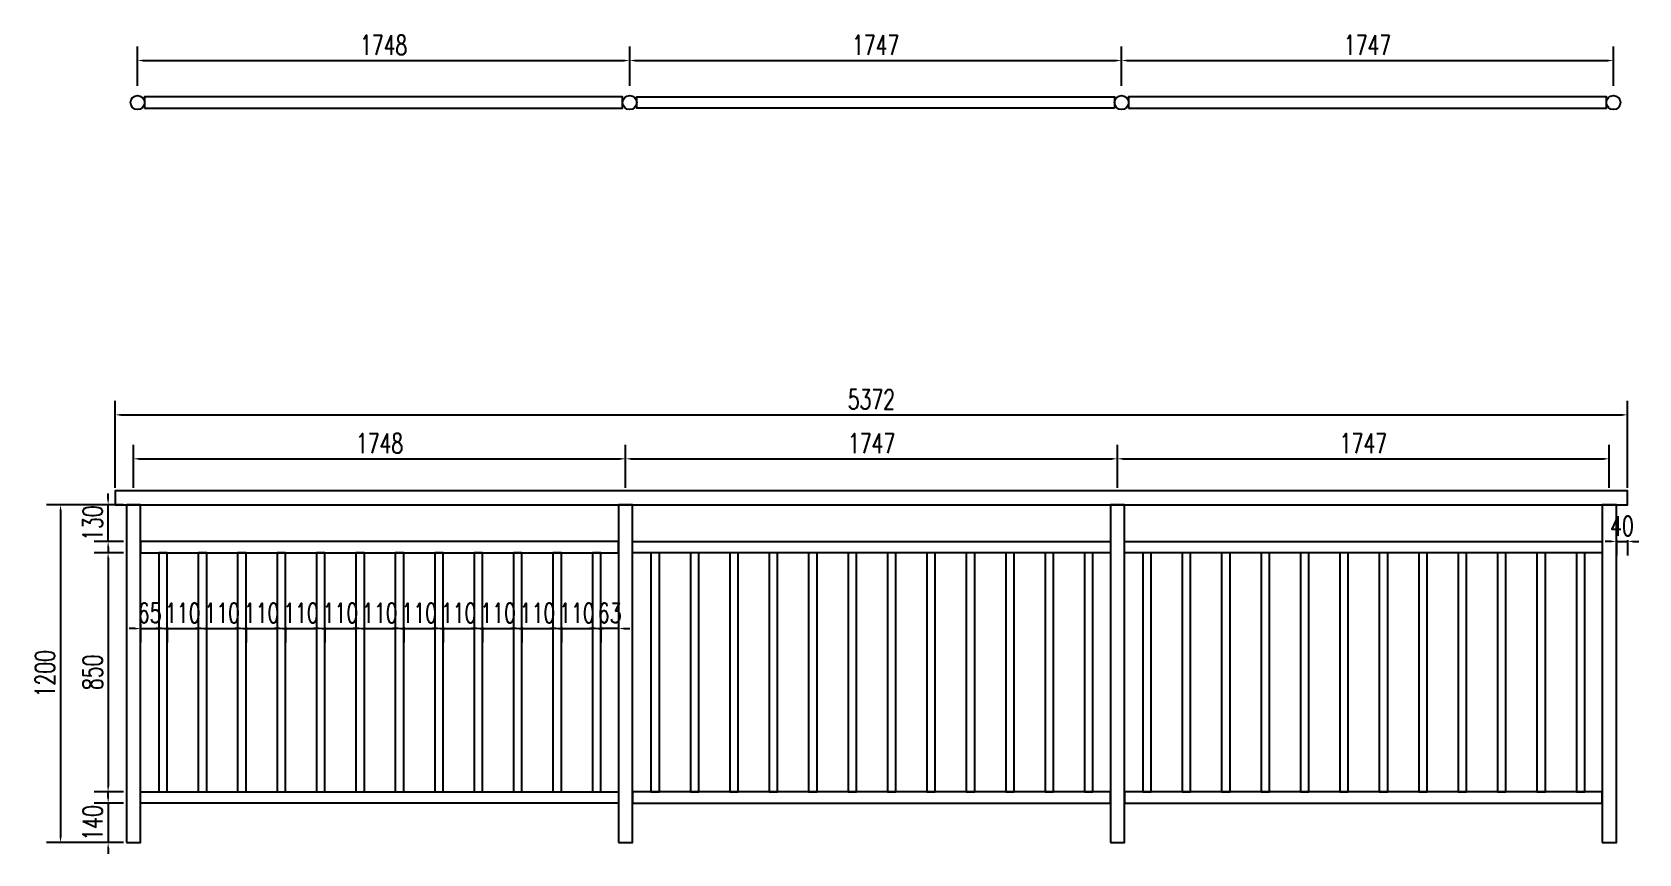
# Model space of a CAD drawing. Header units: millimetres. Extents: x -2430464 to 225692, y -180 to 1805330.
# Drawn here: x -1467868 to -1462161, y 614813 to 617732 of the extents above; entities that cross this region are included whole.
import ezdxf

# ---------------------------------------------------------------- set-up
doc = ezdxf.new("R2010")
doc.units = ezdxf.units.MM
doc.header["$LTSCALE"] = 1000
doc.layers.get('0').update_dxf_attribs({"linetype": 'CONTINUOUS'})
doc.layers.get('DEFPOINTS').update_dxf_attribs({"linetype": 'CONTINUOUS'})
for name, color, linetype in [('W-PLASTIC_RAILINGS塑木栏杆', 6, 'CONTINUOUS'), ('W-WOOD_FLOOR木地板', 30, 'CONTINUOUS'), ('景-通用-文字', 7, 'CONTINUOUS')]:
    doc.layers.add(name, color=color, linetype=linetype)
doc.styles.add('STANDARD_T3', font='simplex.shx', dxfattribs={"width": 0.7, "bigfont": 'gbcbig.shx'})
doc.dimstyles.new('W&&20', dxfattribs={"dimtxt": 70, "dimasz": 20, "dimexe": 50, "dimexo": 60, "dimgap": 20, "dimtad": 1, "dimdec": 0, "dimzin": 0, "dimdsep": 46, "dimtxsty": 'STANDARD_T3', "dimcen": 0.09, "dimclrd": 1, "dimclre": 1, "dimclrt": 7, "dimazin": 2, "dimtfac": 1, "dimtdec": 0, "dimtix": 1, "dimtmove": 2, "dimatfit": 3, "dimfxl": 0, "dimtolj": 1, "dimtzin": 0, "dimarcsym": 0})

# ---------------------------------------------------------------- blocks, each defined once
blk = doc.blocks.new('*U1687')
at = {"layer": 'W-PLASTIC_RAILINGS塑木栏杆'}
blk.add_lwpolyline([(-15, -420), (15, -420), (15, 430), (-15, 430)], close=True, dxfattribs=at)
blk = doc.blocks.new('*U1688')
at = {"layer": 'W-PLASTIC_RAILINGS塑木栏杆', "color": 0, "linetype": 'ByBlock', "lineweight": -2, "transparency": 16777216}
for p in [(0, 0), (140, 0), (280, 0), (420, 0), (560, 0), (700, 0), (840, 0), (980, 0), (1120, 0), (1260, 0), (1400, 0), (1540, 0)]:
    blk.add_blockref('*U1687', p, dxfattribs=at)
blk = doc.blocks.new('*D1707')
at = {"layer": 'DEFPOINTS', "color": 0, "transparency": 16777216}
for p in [(-1467572.7, 616052.8), (-1467766.7, 614852.8), (-1467532.7, 614852.8)]:
    blk.add_point(p, dxfattribs=at)
at = {"layer": 'W-WOOD_FLOOR木地板', "color": 1, "lineweight": -2, "transparency": 16777216}
for p, q in [((-1467632.7, 616052.8), (-1467816.7, 616052.8)), ((-1467766.7, 616032.8), (-1467766.7, 614872.8)), ((-1467592.7, 614852.8), (-1467816.7, 614852.8))]:
    blk.add_line(p, q, dxfattribs=at)
at = {"layer": 'W-WOOD_FLOOR木地板', "color": 1, "transparency": 16777216}
for points in [[(-1467770, 616032.8), (-1467763.3, 616032.8), (-1467766.7, 616052.8)], [(-1467770, 614872.8), (-1467763.3, 614872.8), (-1467766.7, 614852.8)]]:
    blk.add_solid(points, dxfattribs=at)
at = {"layer": 'W-WOOD_FLOOR木地板', "color": 7, "transparency": 16777216, "insert": (-1467821.7, 615452.8), "char_height": 70, "attachment_point": 5, "rotation": 90, "style": 'STANDARD_T3'}
blk.add_mtext('\\A1;1200', dxfattribs=at)
blk = doc.blocks.new('*D1693')
at = {"layer": 'DEFPOINTS', "color": 0, "transparency": 16777216}
for p in [(-1467482.7, 615882.8), (-1467597.7, 615032.8), (-1467482.7, 615032.8)]:
    blk.add_point(p, dxfattribs=at)
at = {"layer": 'W-WOOD_FLOOR木地板', "color": 1, "lineweight": -2, "transparency": 16777216}
for p, q in [((-1467542.7, 615882.8), (-1467647.7, 615882.8)), ((-1467597.7, 615862.8), (-1467597.7, 615052.8)), ((-1467542.7, 615032.8), (-1467647.7, 615032.8))]:
    blk.add_line(p, q, dxfattribs=at)
at = {"layer": 'W-WOOD_FLOOR木地板', "color": 1, "transparency": 16777216}
for points in [[(-1467601, 615862.8), (-1467594.3, 615862.8), (-1467597.7, 615882.8)], [(-1467601, 615052.8), (-1467594.3, 615052.8), (-1467597.7, 615032.8)]]:
    blk.add_solid(points, dxfattribs=at)
at = {"layer": 'W-WOOD_FLOOR木地板', "color": 7, "transparency": 16777216, "insert": (-1467652.7, 615457.8), "char_height": 70, "attachment_point": 5, "rotation": 90, "style": 'STANDARD_T3'}
blk.add_mtext('\\A1;850', dxfattribs=at)
blk = doc.blocks.new('*D1694')
at = {"layer": 'DEFPOINTS', "color": 0, "transparency": 16777216}
for p in [(-1467597.7, 616052.8), (-1467482.7, 616052.8), (-1467482.7, 615922.8)]:
    blk.add_point(p, dxfattribs=at)
at = {"layer": 'W-WOOD_FLOOR木地板', "color": 1, "lineweight": -2, "transparency": 16777216}
for p, q in [((-1467597.7, 616072.8), (-1467597.7, 616092.8)), ((-1467542.7, 616052.8), (-1467647.7, 616052.8)), ((-1467597.7, 615922.8), (-1467597.7, 616052.8)), ((-1467542.7, 615922.8), (-1467647.7, 615922.8)), ((-1467597.7, 615902.8), (-1467597.7, 615882.8))]:
    blk.add_line(p, q, dxfattribs=at)
at = {"layer": 'W-WOOD_FLOOR木地板', "color": 1, "transparency": 16777216}
for points in [[(-1467601, 616072.8), (-1467594.3, 616072.8), (-1467597.7, 616052.8)], [(-1467601, 615902.8), (-1467594.3, 615902.8), (-1467597.7, 615922.8)]]:
    blk.add_solid(points, dxfattribs=at)
at = {"layer": 'W-WOOD_FLOOR木地板', "color": 7, "transparency": 16777216, "insert": (-1467652.7, 615987.8), "char_height": 70, "attachment_point": 5, "rotation": 90, "style": 'STANDARD_T3'}
blk.add_mtext('\\A1;130', dxfattribs=at)
blk = doc.blocks.new('*D1708')
at = {"layer": 'DEFPOINTS', "color": 0, "transparency": 16777216}
for p in [(-1467482.7, 614992.8), (-1467597.6, 614852.8), (-1467482.7, 614852.8)]:
    blk.add_point(p, dxfattribs=at)
at = {"layer": 'W-WOOD_FLOOR木地板', "color": 1, "lineweight": -2, "transparency": 16777216}
for p, q in [((-1467542.7, 614992.8), (-1467647.6, 614992.8)), ((-1467597.6, 615012.8), (-1467597.6, 615032.8)), ((-1467597.6, 614992.8), (-1467597.6, 614852.8)), ((-1467542.7, 614852.8), (-1467647.6, 614852.8)), ((-1467597.6, 614832.8), (-1467597.6, 614812.8))]:
    blk.add_line(p, q, dxfattribs=at)
at = {"layer": 'W-WOOD_FLOOR木地板', "color": 1, "transparency": 16777216}
for points in [[(-1467600.9, 615012.8), (-1467594.3, 615012.8), (-1467597.6, 614992.8)], [(-1467600.9, 614832.8), (-1467594.3, 614832.8), (-1467597.6, 614852.8)]]:
    blk.add_solid(points, dxfattribs=at)
at = {"layer": 'W-WOOD_FLOOR木地板', "color": 7, "transparency": 16777216, "insert": (-1467652.6, 614922.8), "char_height": 70, "attachment_point": 5, "rotation": 90, "style": 'STANDARD_T3'}
blk.add_mtext('\\A1;140', dxfattribs=at)
blk = doc.blocks.new('*D1709')
at = {"layer": 'DEFPOINTS', "color": 0, "transparency": 16777216}
for p in [(-1465759.7, 616216.3), (-1467507.7, 616052.8), (-1465759.7, 616052.8)]:
    blk.add_point(p, dxfattribs=at)
at = {"layer": 'W-WOOD_FLOOR木地板', "color": 1, "lineweight": -2, "transparency": 16777216}
for p, q in [((-1467507.7, 616112.8), (-1467507.7, 616266.3)), ((-1465759.7, 616112.8), (-1465759.7, 616266.3)), ((-1467487.7, 616216.3), (-1465779.7, 616216.3))]:
    blk.add_line(p, q, dxfattribs=at)
at = {"layer": 'W-WOOD_FLOOR木地板', "color": 1, "transparency": 16777216}
for points in [[(-1467487.7, 616219.6), (-1467487.7, 616212.9), (-1467507.7, 616216.3)], [(-1465779.7, 616219.6), (-1465779.7, 616212.9), (-1465759.7, 616216.3)]]:
    blk.add_solid(points, dxfattribs=at)
at = {"layer": 'W-WOOD_FLOOR木地板', "color": 7, "transparency": 16777216, "insert": (-1466633.7, 616271.3), "char_height": 70, "attachment_point": 5, "style": 'STANDARD_T3'}
blk.add_mtext('\\A1;1748', dxfattribs=at)
blk = doc.blocks.new('*D1710')
at = {"layer": 'DEFPOINTS', "color": 0, "transparency": 16777216}
for p in [(-1464012.7, 616216.3), (-1465759.7, 616052.8), (-1464012.7, 616052.8)]:
    blk.add_point(p, dxfattribs=at)
at = {"layer": 'W-WOOD_FLOOR木地板', "color": 1, "lineweight": -2, "transparency": 16777216}
for p, q in [((-1465759.7, 616112.8), (-1465759.7, 616266.3)), ((-1464012.7, 616112.8), (-1464012.7, 616266.3)), ((-1465739.7, 616216.3), (-1464032.7, 616216.3))]:
    blk.add_line(p, q, dxfattribs=at)
at = {"layer": 'W-WOOD_FLOOR木地板', "color": 1, "transparency": 16777216}
for points in [[(-1465739.7, 616219.6), (-1465739.7, 616212.9), (-1465759.7, 616216.3)], [(-1464032.7, 616219.6), (-1464032.7, 616212.9), (-1464012.7, 616216.3)]]:
    blk.add_solid(points, dxfattribs=at)
at = {"layer": 'W-WOOD_FLOOR木地板', "color": 7, "transparency": 16777216, "insert": (-1464886.2, 616271.3), "char_height": 70, "attachment_point": 5, "style": 'STANDARD_T3'}
blk.add_mtext('\\A1;1747', dxfattribs=at)
blk = doc.blocks.new('*D1711')
at = {"layer": 'DEFPOINTS', "color": 0, "transparency": 16777216}
for p in [(-1462265.7, 616216.3), (-1464012.7, 616052.8), (-1462265.7, 616052.8)]:
    blk.add_point(p, dxfattribs=at)
at = {"layer": 'W-WOOD_FLOOR木地板', "color": 1, "lineweight": -2, "transparency": 16777216}
for p, q in [((-1464012.7, 616112.8), (-1464012.7, 616266.3)), ((-1462265.7, 616112.8), (-1462265.7, 616266.3)), ((-1463992.7, 616216.3), (-1462285.7, 616216.3))]:
    blk.add_line(p, q, dxfattribs=at)
at = {"layer": 'W-WOOD_FLOOR木地板', "color": 1, "transparency": 16777216}
for points in [[(-1463992.7, 616219.6), (-1463992.7, 616212.9), (-1464012.7, 616216.3)], [(-1462285.7, 616219.6), (-1462285.7, 616212.9), (-1462265.7, 616216.3)]]:
    blk.add_solid(points, dxfattribs=at)
at = {"layer": 'W-WOOD_FLOOR木地板', "color": 7, "transparency": 16777216, "insert": (-1463139.2, 616271.3), "char_height": 70, "attachment_point": 5, "style": 'STANDARD_T3'}
blk.add_mtext('\\A1;1747', dxfattribs=at)
blk = doc.blocks.new('*D1712')
at = {"layer": 'DEFPOINTS', "color": 0, "transparency": 16777216}
for p in [(-1467482.7, 615690.3), (-1467417.7, 615690.3), (-1467417.7, 615613.3)]:
    blk.add_point(p, dxfattribs=at)
at = {"layer": 'W-WOOD_FLOOR木地板', "color": 1, "lineweight": -2, "transparency": 16777216}
for p, q in [((-1467502.7, 615613.3), (-1467522.7, 615613.3)), ((-1467482.7, 615630.3), (-1467482.7, 615563.3)), ((-1467482.7, 615613.3), (-1467417.7, 615613.3)), ((-1467417.7, 615630.3), (-1467417.7, 615563.3)), ((-1467397.7, 615613.3), (-1467377.7, 615613.3))]:
    blk.add_line(p, q, dxfattribs=at)
at = {"layer": 'W-WOOD_FLOOR木地板', "color": 1, "transparency": 16777216}
for points in [[(-1467502.7, 615616.6), (-1467502.7, 615609.9), (-1467482.7, 615613.3)], [(-1467397.7, 615616.6), (-1467397.7, 615609.9), (-1467417.7, 615613.3)]]:
    blk.add_solid(points, dxfattribs=at)
at = {"layer": 'W-WOOD_FLOOR木地板', "color": 7, "transparency": 16777216, "insert": (-1467450.2, 615668.3), "char_height": 70, "attachment_point": 5, "style": 'STANDARD_T3'}
blk.add_mtext('\\A1;65', dxfattribs=at)
blk = doc.blocks.new('*D1695')
at = {"layer": 'DEFPOINTS', "color": 0, "transparency": 16777216}
for p in [(-1466127.7, 615737.2), (-1466017.7, 615737.2), (-1466017.7, 615613.3)]:
    blk.add_point(p, dxfattribs=at)
at = {"layer": '景-通用-文字', "color": 1, "lineweight": -2, "transparency": 16777216}
for p, q in [((-1466147.7, 615613.3), (-1466167.7, 615613.3)), ((-1466127.7, 615618.3), (-1466127.7, 615563.3)), ((-1466127.7, 615613.3), (-1466017.7, 615613.3)), ((-1466017.7, 615618.3), (-1466017.7, 615563.3)), ((-1465997.7, 615613.3), (-1465977.7, 615613.3))]:
    blk.add_line(p, q, dxfattribs=at)
at = {"layer": '景-通用-文字', "color": 1, "transparency": 16777216}
for points in [[(-1466147.7, 615616.6), (-1466147.7, 615609.9), (-1466127.7, 615613.3)], [(-1465997.7, 615616.6), (-1465997.7, 615609.9), (-1466017.7, 615613.3)]]:
    blk.add_solid(points, dxfattribs=at)
at = {"layer": '景-通用-文字', "color": 7, "transparency": 16777216, "insert": (-1466072.7, 615668.3), "char_height": 70, "attachment_point": 5, "style": 'STANDARD_T3'}
blk.add_mtext('\\A1;110', dxfattribs=at)
blk = doc.blocks.new('*D1696')
at = {"layer": 'DEFPOINTS', "color": 0, "transparency": 16777216}
for p in [(-1465987.7, 615736.2), (-1465877.7, 615736.2), (-1465877.7, 615613.3)]:
    blk.add_point(p, dxfattribs=at)
at = {"layer": '景-通用-文字', "color": 1, "lineweight": -2, "transparency": 16777216}
for p, q in [((-1466007.7, 615613.3), (-1466027.7, 615613.3)), ((-1465987.7, 615618.3), (-1465987.7, 615563.3)), ((-1465987.7, 615613.3), (-1465877.7, 615613.3)), ((-1465877.7, 615618.3), (-1465877.7, 615563.3)), ((-1465857.7, 615613.3), (-1465837.7, 615613.3))]:
    blk.add_line(p, q, dxfattribs=at)
at = {"layer": '景-通用-文字', "color": 1, "transparency": 16777216}
for points in [[(-1466007.7, 615616.6), (-1466007.7, 615609.9), (-1465987.7, 615613.3)], [(-1465857.7, 615616.6), (-1465857.7, 615609.9), (-1465877.7, 615613.3)]]:
    blk.add_solid(points, dxfattribs=at)
at = {"layer": '景-通用-文字', "color": 7, "transparency": 16777216, "insert": (-1465932.7, 615668.3), "char_height": 70, "attachment_point": 5, "style": 'STANDARD_T3'}
blk.add_mtext('\\A1;110', dxfattribs=at)
blk = doc.blocks.new('*D1697')
at = {"layer": 'DEFPOINTS', "color": 0, "transparency": 16777216}
for p in [(-1465847.7, 615733.5), (-1465784.7, 615733.5), (-1465847.7, 615613.3)]:
    blk.add_point(p, dxfattribs=at)
at = {"layer": 'W-PLASTIC_RAILINGS塑木栏杆', "color": 1, "lineweight": -2, "transparency": 16777216}
for p, q in [((-1465867.7, 615613.3), (-1465887.7, 615613.3)), ((-1465847.7, 615618.3), (-1465847.7, 615563.3)), ((-1465784.7, 615613.3), (-1465847.7, 615613.3)), ((-1465784.7, 615618.3), (-1465784.7, 615563.3)), ((-1465764.7, 615613.3), (-1465744.7, 615613.3))]:
    blk.add_line(p, q, dxfattribs=at)
at = {"layer": 'W-PLASTIC_RAILINGS塑木栏杆', "color": 1, "transparency": 16777216}
for points in [[(-1465867.7, 615616.6), (-1465867.7, 615609.9), (-1465847.7, 615613.3)], [(-1465764.7, 615616.6), (-1465764.7, 615609.9), (-1465784.7, 615613.3)]]:
    blk.add_solid(points, dxfattribs=at)
at = {"layer": 'W-PLASTIC_RAILINGS塑木栏杆', "color": 7, "transparency": 16777216, "insert": (-1465816.2, 615668.3), "char_height": 70, "attachment_point": 5, "style": 'STANDARD_T3'}
blk.add_mtext('\\A1;63', dxfattribs=at)
blk = doc.blocks.new('*D1700')
at = {"layer": 'DEFPOINTS', "color": 0, "transparency": 16777216}
for p in [(-1466267.7, 615737.2), (-1466157.7, 615737.2), (-1466157.7, 615613.3)]:
    blk.add_point(p, dxfattribs=at)
at = {"layer": '景-通用-文字', "color": 1, "lineweight": -2, "transparency": 16777216}
for p, q in [((-1466287.7, 615613.3), (-1466307.7, 615613.3)), ((-1466267.7, 615618.3), (-1466267.7, 615563.3)), ((-1466267.7, 615613.3), (-1466157.7, 615613.3)), ((-1466157.7, 615618.3), (-1466157.7, 615563.3)), ((-1466137.7, 615613.3), (-1466117.7, 615613.3))]:
    blk.add_line(p, q, dxfattribs=at)
at = {"layer": '景-通用-文字', "color": 1, "transparency": 16777216}
for points in [[(-1466287.7, 615616.6), (-1466287.7, 615609.9), (-1466267.7, 615613.3)], [(-1466137.7, 615616.6), (-1466137.7, 615609.9), (-1466157.7, 615613.3)]]:
    blk.add_solid(points, dxfattribs=at)
at = {"layer": '景-通用-文字', "color": 7, "transparency": 16777216, "insert": (-1466212.7, 615668.3), "char_height": 70, "attachment_point": 5, "style": 'STANDARD_T3'}
blk.add_mtext('\\A1;110', dxfattribs=at)
blk = doc.blocks.new('*D1701')
at = {"layer": 'DEFPOINTS', "color": 0, "transparency": 16777216}
for p in [(-1466407.7, 615737.2), (-1466297.7, 615737.2), (-1466297.7, 615613.3)]:
    blk.add_point(p, dxfattribs=at)
at = {"layer": '景-通用-文字', "color": 1, "lineweight": -2, "transparency": 16777216}
for p, q in [((-1466427.7, 615613.3), (-1466447.7, 615613.3)), ((-1466407.7, 615618.3), (-1466407.7, 615563.3)), ((-1466407.7, 615613.3), (-1466297.7, 615613.3)), ((-1466297.7, 615618.3), (-1466297.7, 615563.3)), ((-1466277.7, 615613.3), (-1466257.7, 615613.3))]:
    blk.add_line(p, q, dxfattribs=at)
at = {"layer": '景-通用-文字', "color": 1, "transparency": 16777216}
for points in [[(-1466427.7, 615616.6), (-1466427.7, 615609.9), (-1466407.7, 615613.3)], [(-1466277.7, 615616.6), (-1466277.7, 615609.9), (-1466297.7, 615613.3)]]:
    blk.add_solid(points, dxfattribs=at)
at = {"layer": '景-通用-文字', "color": 7, "transparency": 16777216, "insert": (-1466352.7, 615668.3), "char_height": 70, "attachment_point": 5, "style": 'STANDARD_T3'}
blk.add_mtext('\\A1;110', dxfattribs=at)
blk = doc.blocks.new('*D1702')
at = {"layer": 'DEFPOINTS', "color": 0, "transparency": 16777216}
for p in [(-1466547.7, 615737.2), (-1466437.7, 615737.2), (-1466437.7, 615613.3)]:
    blk.add_point(p, dxfattribs=at)
at = {"layer": '景-通用-文字', "color": 1, "lineweight": -2, "transparency": 16777216}
for p, q in [((-1466567.7, 615613.3), (-1466587.7, 615613.3)), ((-1466547.7, 615618.3), (-1466547.7, 615563.3)), ((-1466547.7, 615613.3), (-1466437.7, 615613.3)), ((-1466437.7, 615618.3), (-1466437.7, 615563.3)), ((-1466417.7, 615613.3), (-1466397.7, 615613.3))]:
    blk.add_line(p, q, dxfattribs=at)
at = {"layer": '景-通用-文字', "color": 1, "transparency": 16777216}
for points in [[(-1466567.7, 615616.6), (-1466567.7, 615609.9), (-1466547.7, 615613.3)], [(-1466417.7, 615616.6), (-1466417.7, 615609.9), (-1466437.7, 615613.3)]]:
    blk.add_solid(points, dxfattribs=at)
at = {"layer": '景-通用-文字', "color": 7, "transparency": 16777216, "insert": (-1466492.7, 615668.3), "char_height": 70, "attachment_point": 5, "style": 'STANDARD_T3'}
blk.add_mtext('\\A1;110', dxfattribs=at)
blk = doc.blocks.new('*D1703')
at = {"layer": 'DEFPOINTS', "color": 0, "transparency": 16777216}
for p in [(-1466687.7, 615737.2), (-1466577.7, 615737.2), (-1466577.7, 615613.3)]:
    blk.add_point(p, dxfattribs=at)
at = {"layer": '景-通用-文字', "color": 1, "lineweight": -2, "transparency": 16777216}
for p, q in [((-1466707.7, 615613.3), (-1466727.7, 615613.3)), ((-1466687.7, 615618.3), (-1466687.7, 615563.3)), ((-1466687.7, 615613.3), (-1466577.7, 615613.3)), ((-1466577.7, 615618.3), (-1466577.7, 615563.3)), ((-1466557.7, 615613.3), (-1466537.7, 615613.3))]:
    blk.add_line(p, q, dxfattribs=at)
at = {"layer": '景-通用-文字', "color": 1, "transparency": 16777216}
for points in [[(-1466707.7, 615616.6), (-1466707.7, 615609.9), (-1466687.7, 615613.3)], [(-1466557.7, 615616.6), (-1466557.7, 615609.9), (-1466577.7, 615613.3)]]:
    blk.add_solid(points, dxfattribs=at)
at = {"layer": '景-通用-文字', "color": 7, "transparency": 16777216, "insert": (-1466632.7, 615668.3), "char_height": 70, "attachment_point": 5, "style": 'STANDARD_T3'}
blk.add_mtext('\\A1;110', dxfattribs=at)
blk = doc.blocks.new('*D1704')
at = {"layer": 'DEFPOINTS', "color": 0, "transparency": 16777216}
for p in [(-1466827.7, 615737.2), (-1466717.7, 615737.2), (-1466717.7, 615613.3)]:
    blk.add_point(p, dxfattribs=at)
at = {"layer": '景-通用-文字', "color": 1, "lineweight": -2, "transparency": 16777216}
for p, q in [((-1466847.7, 615613.3), (-1466867.7, 615613.3)), ((-1466827.7, 615618.3), (-1466827.7, 615563.3)), ((-1466827.7, 615613.3), (-1466717.7, 615613.3)), ((-1466717.7, 615618.3), (-1466717.7, 615563.3)), ((-1466697.7, 615613.3), (-1466677.7, 615613.3))]:
    blk.add_line(p, q, dxfattribs=at)
at = {"layer": '景-通用-文字', "color": 1, "transparency": 16777216}
for points in [[(-1466847.7, 615616.6), (-1466847.7, 615609.9), (-1466827.7, 615613.3)], [(-1466697.7, 615616.6), (-1466697.7, 615609.9), (-1466717.7, 615613.3)]]:
    blk.add_solid(points, dxfattribs=at)
at = {"layer": '景-通用-文字', "color": 7, "transparency": 16777216, "insert": (-1466772.7, 615668.3), "char_height": 70, "attachment_point": 5, "style": 'STANDARD_T3'}
blk.add_mtext('\\A1;110', dxfattribs=at)
blk = doc.blocks.new('*D1705')
at = {"layer": 'DEFPOINTS', "color": 0, "transparency": 16777216}
for p in [(-1466967.7, 615737.2), (-1466857.7, 615737.2), (-1466857.7, 615613.3)]:
    blk.add_point(p, dxfattribs=at)
at = {"layer": '景-通用-文字', "color": 1, "lineweight": -2, "transparency": 16777216}
for p, q in [((-1466987.7, 615613.3), (-1467007.7, 615613.3)), ((-1466967.7, 615618.3), (-1466967.7, 615563.3)), ((-1466967.7, 615613.3), (-1466857.7, 615613.3)), ((-1466857.7, 615618.3), (-1466857.7, 615563.3)), ((-1466837.7, 615613.3), (-1466817.7, 615613.3))]:
    blk.add_line(p, q, dxfattribs=at)
at = {"layer": '景-通用-文字', "color": 1, "transparency": 16777216}
for points in [[(-1466987.7, 615616.6), (-1466987.7, 615609.9), (-1466967.7, 615613.3)], [(-1466837.7, 615616.6), (-1466837.7, 615609.9), (-1466857.7, 615613.3)]]:
    blk.add_solid(points, dxfattribs=at)
at = {"layer": '景-通用-文字', "color": 7, "transparency": 16777216, "insert": (-1466912.7, 615668.3), "char_height": 70, "attachment_point": 5, "style": 'STANDARD_T3'}
blk.add_mtext('\\A1;110', dxfattribs=at)
blk = doc.blocks.new('*D1706')
at = {"layer": 'DEFPOINTS', "color": 0, "transparency": 16777216}
for p in [(-1467107.7, 615737.2), (-1466997.7, 615737.2), (-1466997.7, 615613.3)]:
    blk.add_point(p, dxfattribs=at)
at = {"layer": '景-通用-文字', "color": 1, "lineweight": -2, "transparency": 16777216}
for p, q in [((-1467127.7, 615613.3), (-1467147.7, 615613.3)), ((-1467107.7, 615618.3), (-1467107.7, 615563.3)), ((-1467107.7, 615613.3), (-1466997.7, 615613.3)), ((-1466997.7, 615618.3), (-1466997.7, 615563.3)), ((-1466977.7, 615613.3), (-1466957.7, 615613.3))]:
    blk.add_line(p, q, dxfattribs=at)
at = {"layer": '景-通用-文字', "color": 1, "transparency": 16777216}
for points in [[(-1467127.7, 615616.6), (-1467127.7, 615609.9), (-1467107.7, 615613.3)], [(-1466977.7, 615616.6), (-1466977.7, 615609.9), (-1466997.7, 615613.3)]]:
    blk.add_solid(points, dxfattribs=at)
at = {"layer": '景-通用-文字', "color": 7, "transparency": 16777216, "insert": (-1467052.7, 615668.3), "char_height": 70, "attachment_point": 5, "style": 'STANDARD_T3'}
blk.add_mtext('\\A1;110', dxfattribs=at)
blk = doc.blocks.new('*D1698')
at = {"layer": 'DEFPOINTS', "color": 0, "transparency": 16777216}
for p in [(-1467247.7, 615737.2), (-1467137.7, 615737.2), (-1467137.7, 615613.3)]:
    blk.add_point(p, dxfattribs=at)
at = {"layer": '景-通用-文字', "color": 1, "lineweight": -2, "transparency": 16777216}
for p, q in [((-1467267.7, 615613.3), (-1467287.7, 615613.3)), ((-1467247.7, 615618.3), (-1467247.7, 615563.3)), ((-1467247.7, 615613.3), (-1467137.7, 615613.3)), ((-1467137.7, 615618.3), (-1467137.7, 615563.3)), ((-1467117.7, 615613.3), (-1467097.7, 615613.3))]:
    blk.add_line(p, q, dxfattribs=at)
at = {"layer": '景-通用-文字', "color": 1, "transparency": 16777216}
for points in [[(-1467267.7, 615616.6), (-1467267.7, 615609.9), (-1467247.7, 615613.3)], [(-1467117.7, 615616.6), (-1467117.7, 615609.9), (-1467137.7, 615613.3)]]:
    blk.add_solid(points, dxfattribs=at)
at = {"layer": '景-通用-文字', "color": 7, "transparency": 16777216, "insert": (-1467192.7, 615668.3), "char_height": 70, "attachment_point": 5, "style": 'STANDARD_T3'}
blk.add_mtext('\\A1;110', dxfattribs=at)
blk = doc.blocks.new('*D1699')
at = {"layer": 'DEFPOINTS', "color": 0, "transparency": 16777216}
for p in [(-1467387.7, 615737.2), (-1467277.7, 615737.2), (-1467277.7, 615613.3)]:
    blk.add_point(p, dxfattribs=at)
at = {"layer": '景-通用-文字', "color": 1, "lineweight": -2, "transparency": 16777216}
for p, q in [((-1467407.7, 615613.3), (-1467427.7, 615613.3)), ((-1467387.7, 615618.3), (-1467387.7, 615563.3)), ((-1467387.7, 615613.3), (-1467277.7, 615613.3)), ((-1467277.7, 615618.3), (-1467277.7, 615563.3)), ((-1467257.7, 615613.3), (-1467237.7, 615613.3))]:
    blk.add_line(p, q, dxfattribs=at)
at = {"layer": '景-通用-文字', "color": 1, "transparency": 16777216}
for points in [[(-1467407.7, 615616.6), (-1467407.7, 615609.9), (-1467387.7, 615613.3)], [(-1467257.7, 615616.6), (-1467257.7, 615609.9), (-1467277.7, 615613.3)]]:
    blk.add_solid(points, dxfattribs=at)
at = {"layer": '景-通用-文字', "color": 7, "transparency": 16777216, "insert": (-1467332.7, 615668.3), "char_height": 70, "attachment_point": 5, "style": 'STANDARD_T3'}
blk.add_mtext('\\A1;110', dxfattribs=at)
blk = doc.blocks.new('*U1689')
at = {"layer": 'W-PLASTIC_RAILINGS塑木栏杆'}
blk.add_lwpolyline([(-15, -420), (15, -420), (15, 430), (-15, 430)], close=True, dxfattribs=at)
blk = doc.blocks.new('*U1690')
at = {"layer": 'W-PLASTIC_RAILINGS塑木栏杆', "color": 0, "linetype": 'ByBlock', "lineweight": -2, "transparency": 16777216}
for p in [(0, 0), (140, 0), (280, 0), (420, 0), (560, 0), (700, 0), (840, 0), (980, 0), (1120, 0), (1260, 0), (1400, 0), (1540, 0)]:
    blk.add_blockref('*U1689', p, dxfattribs=at)
blk = doc.blocks.new('*U1691')
at = {"layer": 'W-PLASTIC_RAILINGS塑木栏杆'}
blk.add_lwpolyline([(-15, -420), (15, -420), (15, 430), (-15, 430)], close=True, dxfattribs=at)
blk = doc.blocks.new('*U1692')
at = {"layer": 'W-PLASTIC_RAILINGS塑木栏杆', "color": 0, "linetype": 'ByBlock', "lineweight": -2, "transparency": 16777216}
for p in [(0, 0), (140, 0), (280, 0), (420, 0), (560, 0), (700, 0), (840, 0), (980, 0), (1120, 0), (1260, 0), (1400, 0), (1540, 0)]:
    blk.add_blockref('*U1691', p, dxfattribs=at)
blk = doc.blocks.new('*D2153')
at = {"color": 1, "lineweight": -2, "transparency": 16777216}
for p, q in [((-1462260.7, 615922.8), (-1462280.7, 615922.8)), ((-1462240.7, 615927.8), (-1462240.7, 615872.8)), ((-1462240.7, 615922.8), (-1462200.7, 615922.8)), ((-1462200.7, 615927.8), (-1462200.7, 615872.8)), ((-1462180.7, 615922.8), (-1462160.7, 615922.8))]:
    blk.add_line(p, q, dxfattribs=at)
at = {"color": 1, "transparency": 16777216}
for points in [[(-1462260.7, 615926.1), (-1462260.7, 615919.4), (-1462240.7, 615922.8)], [(-1462180.7, 615926.1), (-1462180.7, 615919.4), (-1462200.7, 615922.8)]]:
    blk.add_solid(points, dxfattribs=at)
at = {"layer": 'DEFPOINTS', "color": 0, "transparency": 16777216}
for p in [(-1462240.7, 616052.8), (-1462200.7, 616052.8), (-1462200.7, 615922.8)]:
    blk.add_point(p, dxfattribs=at)
at = {"color": 7, "transparency": 16777216, "insert": (-1462220.7, 615977.8), "char_height": 70, "attachment_point": 5, "style": 'STANDARD_T3'}
blk.add_mtext('\\A1;40', dxfattribs=at)
blk = doc.blocks.new('*D2154')
at = {"layer": 'DEFPOINTS', "color": 0, "transparency": 16777216}
for p in [(-1462200.7, 616372.5), (-1467572.7, 616052.8), (-1462200.7, 616052.8)]:
    blk.add_point(p, dxfattribs=at)
at = {"layer": 'W-WOOD_FLOOR木地板', "color": 1, "lineweight": -2, "transparency": 16777216}
for p, q in [((-1467572.7, 616112.8), (-1467572.7, 616422.5)), ((-1462200.7, 616112.8), (-1462200.7, 616422.5)), ((-1467552.7, 616372.5), (-1462220.7, 616372.5))]:
    blk.add_line(p, q, dxfattribs=at)
at = {"layer": 'W-WOOD_FLOOR木地板', "color": 1, "transparency": 16777216}
for points in [[(-1467552.7, 616375.8), (-1467552.7, 616369.1), (-1467572.7, 616372.5)], [(-1462220.7, 616375.8), (-1462220.7, 616369.1), (-1462200.7, 616372.5)]]:
    blk.add_solid(points, dxfattribs=at)
at = {"layer": 'W-WOOD_FLOOR木地板', "color": 7, "transparency": 16777216, "insert": (-1464886.7, 616427.5), "char_height": 70, "attachment_point": 5, "style": 'STANDARD_T3'}
blk.add_mtext('\\A1;5372', dxfattribs=at)
blk = doc.blocks.new('*D2263')
at = {"color": 1, "lineweight": -2, "transparency": 16777216}
for p, q in [((-1467493.2, 617542), (-1467493.2, 617681.4)), ((-1465745.2, 617542), (-1465745.2, 617681.4)), ((-1467473.2, 617631.4), (-1465765.2, 617631.4))]:
    blk.add_line(p, q, dxfattribs=at)
at = {"color": 1, "transparency": 16777216}
for points in [[(-1467473.2, 617634.7), (-1467473.2, 617628), (-1467493.2, 617631.4)], [(-1465765.2, 617634.7), (-1465765.2, 617628), (-1465745.2, 617631.4)]]:
    blk.add_solid(points, dxfattribs=at)
at = {"layer": 'DEFPOINTS', "color": 0, "transparency": 16777216}
for p in [(-1465745.2, 617631.4), (-1467493.2, 617482), (-1465745.2, 617482)]:
    blk.add_point(p, dxfattribs=at)
at = {"color": 7, "transparency": 16777216, "insert": (-1466619.2, 617686.4), "char_height": 70, "attachment_point": 5, "style": 'STANDARD_T3'}
blk.add_mtext('\\A1;1748', dxfattribs=at)
blk = doc.blocks.new('*D2264')
at = {"color": 1, "lineweight": -2, "transparency": 16777216}
for p, q in [((-1465745.2, 617542), (-1465745.2, 617681.4)), ((-1463998.2, 617542), (-1463998.2, 617681.4)), ((-1465725.2, 617631.4), (-1464018.2, 617631.4))]:
    blk.add_line(p, q, dxfattribs=at)
at = {"color": 1, "transparency": 16777216}
for points in [[(-1465725.2, 617634.7), (-1465725.2, 617628), (-1465745.2, 617631.4)], [(-1464018.2, 617634.7), (-1464018.2, 617628), (-1463998.2, 617631.4)]]:
    blk.add_solid(points, dxfattribs=at)
at = {"layer": 'DEFPOINTS', "color": 0, "transparency": 16777216}
for p in [(-1463998.2, 617631.4), (-1465745.2, 617482), (-1463998.2, 617482)]:
    blk.add_point(p, dxfattribs=at)
at = {"color": 7, "transparency": 16777216, "insert": (-1464871.7, 617686.4), "char_height": 70, "attachment_point": 5, "style": 'STANDARD_T3'}
blk.add_mtext('\\A1;1747', dxfattribs=at)
blk = doc.blocks.new('*D2265')
at = {"color": 1, "lineweight": -2, "transparency": 16777216}
for p, q in [((-1463998.2, 617542), (-1463998.2, 617681.4)), ((-1462251.2, 617542), (-1462251.2, 617681.4)), ((-1463978.2, 617631.4), (-1462271.2, 617631.4))]:
    blk.add_line(p, q, dxfattribs=at)
at = {"color": 1, "transparency": 16777216}
for points in [[(-1463978.2, 617634.7), (-1463978.2, 617628), (-1463998.2, 617631.4)], [(-1462271.2, 617634.7), (-1462271.2, 617628), (-1462251.2, 617631.4)]]:
    blk.add_solid(points, dxfattribs=at)
at = {"layer": 'DEFPOINTS', "color": 0, "transparency": 16777216}
for p in [(-1462251.2, 617631.4), (-1463998.2, 617482), (-1462251.2, 617482)]:
    blk.add_point(p, dxfattribs=at)
at = {"color": 7, "transparency": 16777216, "insert": (-1463124.7, 617686.4), "char_height": 70, "attachment_point": 5, "style": 'STANDARD_T3'}
blk.add_mtext('\\A1;1747', dxfattribs=at)

msp = doc.modelspace()

# ---------------------------------------------------------------- linework, layer by layer
at = {"layer": 'W-PLASTIC_RAILINGS塑木栏杆'}
for points in [[(-1467468.19, 617462.05), (-1465770.19, 617462.05), (-1465770.19, 617502.05), (-1467468.19, 617502.05)], [(-1464023.19, 617462.05), (-1465720.19, 617462.05), (-1465720.19, 617502.05), (-1464023.19, 617502.05)], [(-1463973.19, 617462.05), (-1462276.19, 617462.05), (-1462276.19, 617502.05), (-1463973.19, 617502.05)], [(-1467572.67, 616052.76), (-1462200.67, 616052.76), (-1462200.67, 616102.76), (-1467572.67, 616102.76)], [(-1467532.67, 614852.76), (-1467482.67, 614852.76), (-1467482.67, 616052.76), (-1467532.67, 616052.76)], [(-1465784.67, 614852.76), (-1465734.67, 614852.76), (-1465734.67, 616052.76), (-1465784.67, 616052.76)], [(-1464037.67, 614852.76), (-1463987.67, 614852.76), (-1463987.67, 616052.76), (-1464037.67, 616052.76)], [(-1462290.67, 614852.76), (-1462240.67, 614852.76), (-1462240.67, 616052.76), (-1462290.67, 616052.76)], [(-1467482.67, 615882.76), (-1465784.67, 615882.76), (-1465784.67, 615922.76), (-1467482.67, 615922.76)], [(-1464037.67, 615882.76), (-1465734.67, 615882.76), (-1465734.67, 615922.76), (-1464037.67, 615922.76)], [(-1462290.67, 615882.76), (-1463987.67, 615882.76), (-1463987.67, 615922.76), (-1462290.67, 615922.76)], [(-1467482.67, 615032.76), (-1465784.67, 615032.76), (-1465784.67, 614992.76), (-1467482.67, 614992.76)], [(-1464037.67, 615032.76), (-1465734.67, 615032.76), (-1465734.67, 614992.76), (-1464037.67, 614992.76)], [(-1462290.67, 615032.76), (-1463987.67, 615032.76), (-1463987.67, 614992.76), (-1462290.67, 614992.76)]]:
    msp.add_lwpolyline(points, close=True, dxfattribs=at)
for centre in [(-1467493.19, 617482.05), (-1465745.19, 617482.05), (-1463998.19, 617482.05), (-1462251.19, 617482.05)]:
    msp.add_circle(centre, 25, dxfattribs=at)

# ---------------------------------------------------------------- block references
for name, p in [('*U1688', (-1467402.67, 615452.76)), ('*U1690', (-1465654.67, 615452.76)), ('*U1692', (-1463907.67, 615452.76))]:
    msp.add_blockref(name, p, dxfattribs=at)

# ---------------------------------------------------------------- dimensions: what is measured, and where the dimension line sits
for base, p1, p2, picture, middle in [((-1465745.19, 617631.38), (-1467493.19, 617482.05), (-1465745.19, 617482.05), '*D2263', (-1466619.19, 617686.38)), ((-1463998.19, 617631.38), (-1465745.19, 617482.05), (-1463998.19, 617482.05), '*D2264', (-1464871.69, 617686.38)), ((-1462251.19, 617631.38), (-1463998.19, 617482.05), (-1462251.19, 617482.05), '*D2265', (-1463124.69, 617686.38))]:
    dim = msp.add_linear_dim(base=base, p1=p1, p2=p2, dimstyle='W&&20')
    dim.commit()
    dim.dimension.update_dxf_attribs({"geometry": picture, "text_midpoint": middle})
at = {"color": 1}
dim = msp.add_linear_dim(base=(-1462200.67, 615922.76), p1=(-1462240.67, 616052.76), p2=(-1462200.67, 616052.76), dimstyle='W&&20', override={"dimfxl": 5, "dimfxlon": 1, "dimarcsym": 2}, dxfattribs=at)
dim.commit()
dim.dimension.update_dxf_attribs({"geometry": '*D2153', "text_midpoint": (-1462220.67, 615977.76)})
at = {"layer": 'W-PLASTIC_RAILINGS塑木栏杆', "color": 3}
dim = msp.add_linear_dim(base=(-1465847.67, 615613.26), p1=(-1465784.67, 615733.53), p2=(-1465847.67, 615733.53), dimstyle='W&&20', override={"dimfxl": 5, "dimfxlon": 1, "dimarcsym": 2}, dxfattribs=at)
dim.commit()
dim.dimension.update_dxf_attribs({"geometry": '*D1697', "text_midpoint": (-1465816.17, 615668.26)})
at = {"layer": 'W-WOOD_FLOOR木地板'}
for base, p1, p2, picture, middle in [((-1462200.67, 616372.47), (-1467572.67, 616052.76), (-1462200.67, 616052.76), '*D2154', (-1464886.67, 616427.47)), ((-1465759.67, 616216.26), (-1467507.67, 616052.76), (-1465759.67, 616052.76), '*D1709', (-1466633.67, 616271.26)), ((-1464012.67, 616216.26), (-1465759.67, 616052.76), (-1464012.67, 616052.76), '*D1710', (-1464886.17, 616271.26)), ((-1462265.67, 616216.26), (-1464012.67, 616052.76), (-1462265.67, 616052.76), '*D1711', (-1463139.17, 616271.26)), ((-1467417.67, 615613.26), (-1467482.67, 615690.26), (-1467417.67, 615690.26), '*D1712', (-1467450.17, 615668.26))]:
    dim = msp.add_linear_dim(base=base, p1=p1, p2=p2, dimstyle='W&&20', dxfattribs=at)
    dim.commit()
    dim.dimension.update_dxf_attribs({"geometry": picture, "text_midpoint": middle})
for base, p1, p2, picture, middle in [((-1467597.67, 616052.76), (-1467482.67, 615922.76), (-1467482.67, 616052.76), '*D1694', (-1467652.67, 615987.76)), ((-1467766.67, 614852.76), (-1467572.67, 616052.76), (-1467532.67, 614852.76), '*D1707', (-1467821.67, 615452.76)), ((-1467597.67, 615032.76), (-1467482.67, 615882.76), (-1467482.67, 615032.76), '*D1693', (-1467652.67, 615457.76)), ((-1467597.61, 614852.76), (-1467482.67, 614992.76), (-1467482.67, 614852.76), '*D1708', (-1467652.61, 614922.76))]:
    dim = msp.add_linear_dim(base=base, p1=p1, p2=p2, angle=90, dimstyle='W&&20', dxfattribs=at)
    dim.commit()
    dim.dimension.update_dxf_attribs({"geometry": picture, "text_midpoint": middle})
at = {"layer": '景-通用-文字', "color": 3}
for base, p1, p2, picture, middle in [((-1467277.67, 615613.26), (-1467387.67, 615737.17), (-1467277.67, 615737.17), '*D1699', (-1467332.67, 615668.26)), ((-1467137.67, 615613.26), (-1467247.67, 615737.17), (-1467137.67, 615737.17), '*D1698', (-1467192.67, 615668.26)), ((-1466997.67, 615613.26), (-1467107.67, 615737.17), (-1466997.67, 615737.17), '*D1706', (-1467052.67, 615668.26)), ((-1466857.67, 615613.26), (-1466967.67, 615737.17), (-1466857.67, 615737.17), '*D1705', (-1466912.67, 615668.26)), ((-1466717.67, 615613.26), (-1466827.67, 615737.17), (-1466717.67, 615737.17), '*D1704', (-1466772.67, 615668.26)), ((-1466577.67, 615613.26), (-1466687.67, 615737.17), (-1466577.67, 615737.17), '*D1703', (-1466632.67, 615668.26)), ((-1466437.67, 615613.26), (-1466547.67, 615737.17), (-1466437.67, 615737.17), '*D1702', (-1466492.67, 615668.26)), ((-1466297.67, 615613.26), (-1466407.67, 615737.17), (-1466297.67, 615737.17), '*D1701', (-1466352.67, 615668.26)), ((-1466157.67, 615613.26), (-1466267.67, 615737.17), (-1466157.67, 615737.17), '*D1700', (-1466212.67, 615668.26)), ((-1466017.67, 615613.26), (-1466127.67, 615737.17), (-1466017.67, 615737.17), '*D1695', (-1466072.67, 615668.26)), ((-1465877.67, 615613.26), (-1465987.67, 615736.23), (-1465877.67, 615736.23), '*D1696', (-1465932.67, 615668.26))]:
    dim = msp.add_linear_dim(base=base, p1=p1, p2=p2, dimstyle='W&&20', override={"dimfxl": 5, "dimfxlon": 1, "dimarcsym": 2}, dxfattribs=at)
    dim.commit()
    dim.dimension.update_dxf_attribs({"geometry": picture, "text_midpoint": middle})

doc.saveas('drawing.dxf')
